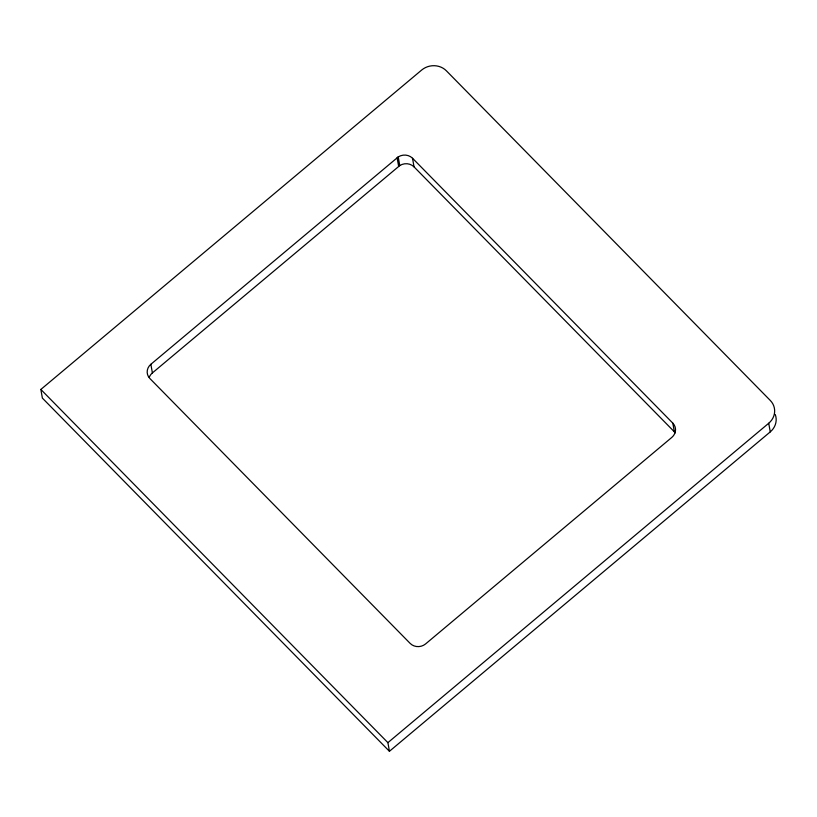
<?xml version="1.0" encoding="UTF-8"?>
<svg xmlns="http://www.w3.org/2000/svg" width="817" height="817" viewBox="0 0 817 817"><rect width="100%" height="100%" fill="white"/><g stroke="black" fill="none" stroke-linecap="round" stroke-linejoin="round"><path stroke-width="1.23" d="M40.85 389.454L421.674 70.037A17.545 16.074 -10 0 1 446.378 70.803L770.288 400.453A17.545 16.074 -10 0 1 768.726 423.247L770.257 431.887L389.433 751.293L42.372 398.093L40.85 389.454L387.901 742.653L389.433 751.293M387.901 742.653L768.726 423.247M672.82 423.145A10.968 10.049 -10 0 1 671.84 437.391L425.616 643.908A10.968 10.049 -10 0 1 410.185 643.428L149.889 378.526A10.968 10.049 -10 0 1 150.869 364.29L398.226 156.935A10.968 10.049 -10 0 1 412.524 158.253L672.82 423.145L674.342 431.795A10.968 10.049 -10 0 1 675.22 432.816M149.256 377.362A10.968 10.049 -10 0 1 152.391 372.93L399.748 165.585A10.968 10.049 -10 0 1 414.056 166.893L674.342 431.795M412.524 158.253L414.056 166.893M399.748 165.585L398.226 156.935L397.093 157.773L398.676 166.484M150.869 364.29L152.391 372.93M775.241 414.444A17.545 16.074 -10 0 1 770.257 431.887"/></g></svg>
